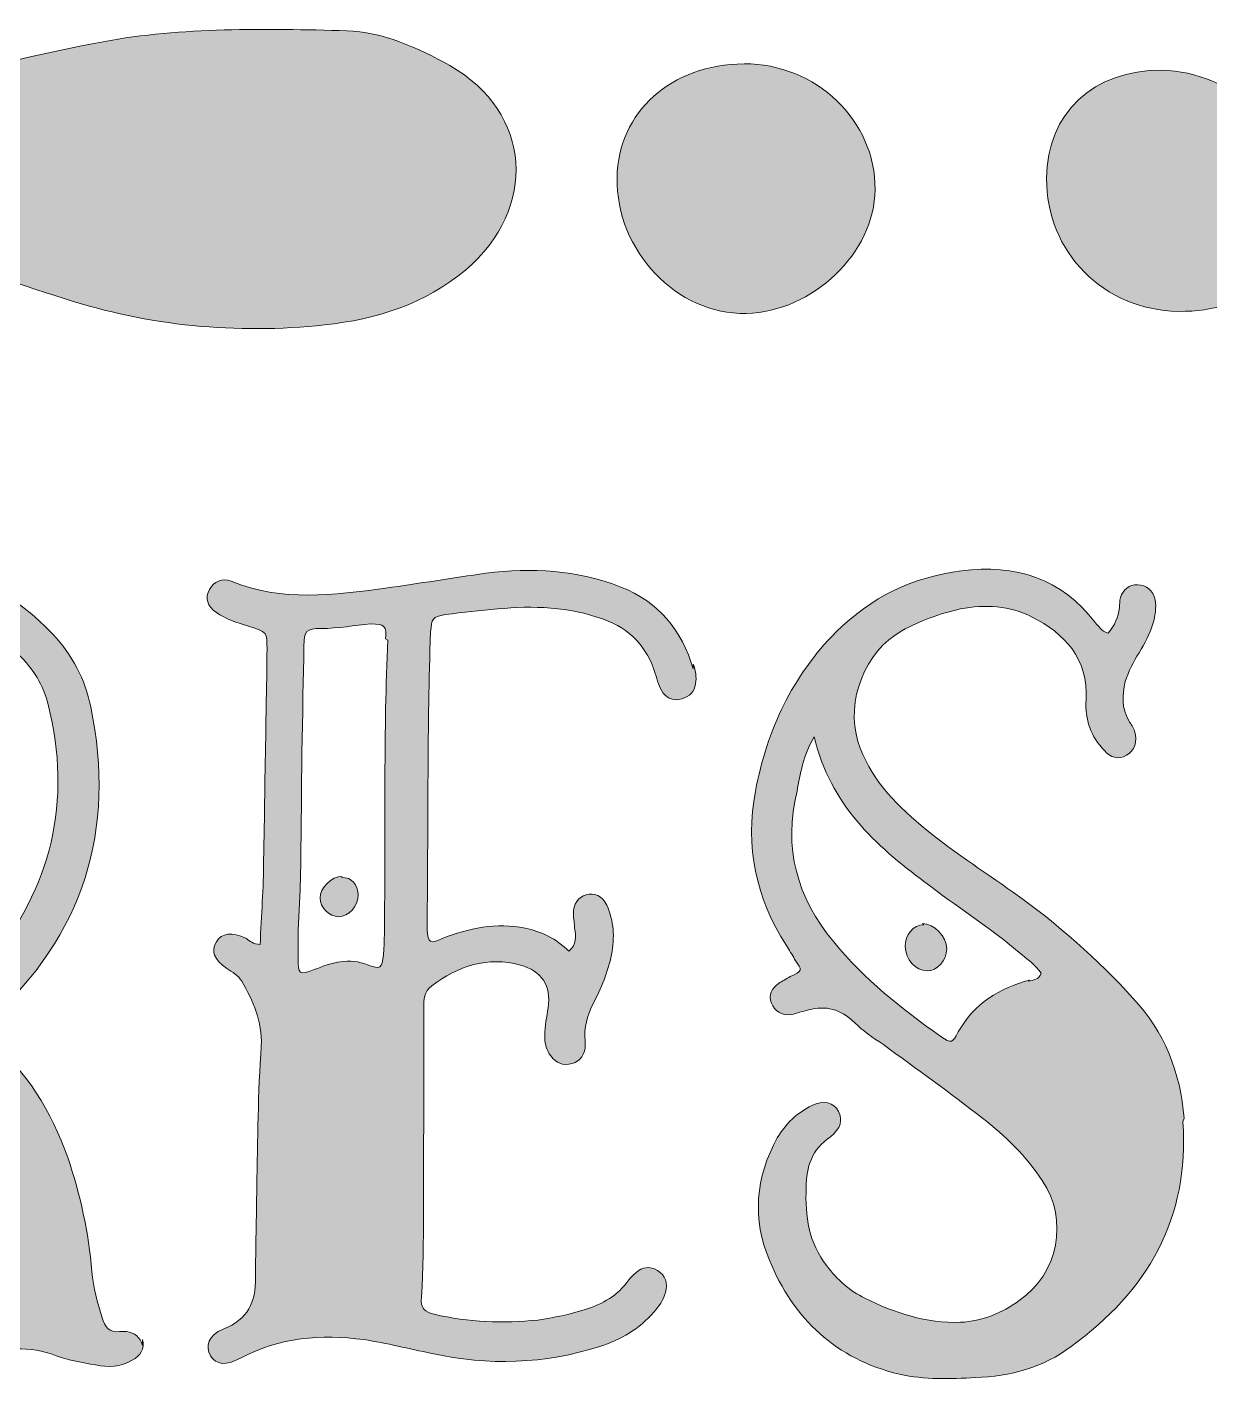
# Model space of a CAD drawing. Header units: inches. Extents: x 51 to 1029, y -812 to -272.
# Drawn here: x 642.7 to 752.7, y -425.1 to -299.4 of the extents above; entities that cross this region are included whole.
import ezdxf

# ---------------------------------------------------------------- set-up
doc = ezdxf.new("R2010")
doc.units = ezdxf.units.IN
doc.header["$MEASUREMENT"] = 0
doc.layers.add('Layer 1', color=7, linetype='Continuous')

# ---------------------------------------------------------------- blocks, each defined once
blk = doc.blocks.new('block 4')
at = {"layer": 'Layer 1', "true_color": 0xd81c2b}
h = blk.add_hatch(color=242, dxfattribs=at)
h.dxf.hatch_style = 2
edge = h.paths.add_edge_path()
edge.add_spline(control_points=[(653.43, -421.37), (653.65, -422.22), (653.22, -422.87), (652.47, -423.29), (651.4, -423.94), (650.22, -423.94), (649.04, -423.72), (647.86, -423.51), (646.58, -423.29), (645.4, -422.87), (642.94, -421.9), (640.47, -422.12), (638.01, -422.97), (637.47, -423.19), (636.94, -423.4), (636.4, -423.51), (635.44, -423.62), (634.69, -423.08), (634.47, -422.22), (634.26, -421.37), (634.69, -420.83), (635.44, -420.4), (636.4, -419.87), (637.37, -419.33), (638.33, -418.8), (639.08, -418.37), (639.4, -417.83), (639.29, -416.98), (638.65, -412.8), (638.22, -408.62), (636.94, -404.66), (636.4, -403.05), (635.87, -401.44), (635.12, -399.95), (632.65, -395.02), (627.73, -393.52), (622.8, -393.73), (621.94, -393.73), (621.41, -394.27), (621.3, -395.12), (621.19, -396.2), (620.98, -397.27), (620.98, -398.34), (620.98, -403.91), (620.66, -409.48), (620.34, -415.05), (620.34, -415.48), (620.34, -415.9), (620.34, -416.33), (620.34, -418.58), (620.34, -418.58), (622.58, -419.01), (623.55, -419.22), (624.19, -419.87), (624.19, -420.72), (624.19, -421.58), (623.66, -422.12), (622.91, -422.44), (622.26, -422.65), (621.62, -422.65), (620.98, -422.55), (619.48, -422.33), (617.98, -422.12), (616.59, -421.58), (613.37, -420.51), (610.27, -420.83), (607.16, -421.9), (606.3, -422.22), (605.45, -422.55), (604.59, -422.76), (603.84, -422.97), (603.09, -422.97), (602.34, -422.76), (601.7, -422.55), (601.27, -422.12), (601.16, -421.47), (601.06, -420.94), (601.38, -420.51), (601.8, -420.19), (602.23, -419.87), (602.77, -419.76), (603.3, -419.65), (604.16, -419.55), (604.48, -419.01), (604.48, -418.15), (604.48, -416.44), (604.48, -414.73), (604.48, -413.01), (604.59, -406.16), (604.7, -399.3), (604.8, -392.45), (604.8, -391.16), (604.7, -389.88), (604.16, -388.59), (603.63, -387.52), (603.09, -386.56), (601.91, -385.91), (600.84, -385.38), (600.63, -384.52), (601.06, -383.77), (601.48, -383.02), (602.23, -382.81), (603.41, -383.13), (603.63, -383.24), (603.84, -383.34), (604.05, -383.45), (604.59, -383.66), (604.91, -383.45), (605.02, -382.91), (605.13, -382.16), (605.23, -381.41), (605.23, -380.66), (605.23, -376.7), (605.34, -372.74), (605.34, -368.78), (605.34, -365.03), (605.66, -361.38), (605.66, -357.64), (605.66, -356.46), (605.66, -355.28), (605.66, -354.1), (605.66, -353.24), (605.34, -352.71), (604.38, -352.6), (602.77, -352.39), (602.23, -351.85), (602.23, -350.99), (602.23, -349.92), (603.2, -349.28), (604.8, -349.28), (606.09, -349.28), (607.37, -349.6), (608.66, -350.03), (612.3, -351.21), (615.94, -351.42), (619.59, -349.82), (621.19, -349.07), (623.01, -348.85), (624.83, -348.85), (627.51, -348.85), (630.19, -348.53), (632.87, -349.17), (637.58, -350.25), (641.76, -352.17), (645.08, -355.81), (646.9, -357.74), (648.08, -359.99), (648.61, -362.56), (650.97, -374.02), (647.97, -383.77), (639.19, -391.7), (638.22, -392.55), (638.22, -392.55), (639.19, -393.41), (642.61, -396.41), (644.97, -400.16), (646.47, -404.44), (647.65, -407.87), (648.4, -411.4), (648.72, -415.05), (648.83, -416.55), (649.26, -417.94), (649.68, -419.33), (649.9, -420.19), (650.33, -420.72), (651.29, -420.62), (651.5, -420.62), (651.72, -420.62), (651.93, -420.62), (652.68, -420.72), (653.22, -421.15), (653.43, -421.9), (653.43, -421.9), (653.43, -421.37), (653.43, -421.37)], knot_values=[0, 0, 0, 0, 1, 1, 1, 2, 2, 2, 3, 3, 3, 4, 4, 4, 5, 5, 5, 6, 6, 6, 7, 7, 7, 8, 8, 8, 9, 9, 9, 10, 10, 10, 11, 11, 11, 12, 12, 12, 13, 13, 13, 14, 14, 14, 15, 15, 15, 16, 16, 16, 17, 17, 17, 18, 18, 18, 19, 19, 19, 20, 20, 20, 21, 21, 21, 22, 22, 22, 23, 23, 23, 24, 24, 24, 25, 25, 25, 26, 26, 26, 27, 27, 27, 28, 28, 28, 29, 29, 29, 30, 30, 30, 31, 31, 31, 32, 32, 32, 33, 33, 33, 34, 34, 34, 35, 35, 35, 36, 36, 36, 37, 37, 37, 38, 38, 38, 39, 39, 39, 40, 40, 40, 41, 41, 41, 42, 42, 42, 43, 43, 43, 44, 44, 44, 45, 45, 45, 46, 46, 46, 47, 47, 47, 48, 48, 48, 49, 49, 49, 50, 50, 50, 51, 51, 51, 52, 52, 52, 53, 53, 53, 54, 54, 54, 55, 55, 55, 56, 56, 56, 57, 57, 57, 58, 58, 58, 58], degree=3, periodic=1)
edge = h.paths.add_edge_path()
edge.add_spline(control_points=[(618.41, -355.39), (618.41, -354.1), (618.19, -353.78), (617.01, -353.99), (615.09, -354.42), (613.16, -353.99), (611.23, -353.89), (609.52, -353.78), (609.52, -353.78), (609.52, -355.49), (609.41, -361.6), (609.3, -367.7), (609.2, -373.81), (609.09, -377.56), (609.2, -381.31), (608.87, -385.06), (608.77, -385.91), (608.77, -386.77), (608.98, -387.73), (609.2, -387.73), (609.3, -387.73), (609.41, -387.73), (611.77, -386.56), (614.12, -386.24), (616.59, -387.52), (617.34, -387.84), (617.55, -387.63), (617.55, -386.56), (617.66, -384.31), (617.66, -382.06), (617.76, -379.81), (617.98, -372.85), (618.41, -365.88), (618.3, -358.92), (618.3, -357.74), (618.41, -356.56), (618.41, -355.39)], knot_values=[0, 0, 0, 0, 1, 1, 1, 2, 2, 2, 3, 3, 3, 4, 4, 4, 5, 5, 5, 6, 6, 6, 7, 7, 7, 8, 8, 8, 9, 9, 9, 10, 10, 10, 11, 11, 11, 12, 12, 12, 12], degree=3, periodic=1)
edge = h.paths.add_edge_path()
edge.add_spline(control_points=[(611.77, -378.41), (612.73, -377.77), (613.8, -378.09), (614.77, -379.27), (615.19, -379.81), (615.41, -380.45), (615.41, -381.2), (615.41, -382.06), (615.09, -382.81), (614.23, -383.24), (613.48, -383.66), (612.73, -383.45), (612.09, -382.91), (611.77, -382.7), (611.45, -382.38), (611.23, -382.06), (610.48, -380.88), (610.8, -379.27), (611.87, -378.52), (611.87, -378.52), (611.77, -378.41), (611.77, -378.41)], knot_values=[0, 0, 0, 0, 1, 1, 1, 2, 2, 2, 3, 3, 3, 4, 4, 4, 5, 5, 5, 6, 6, 6, 7, 7, 7, 7], degree=3, periodic=1)
edge = h.paths.add_edge_path()
edge.add_spline(control_points=[(628.05, -383.98), (631.8, -379.49), (633.51, -374.13), (633.51, -368.24), (633.4, -365.13), (632.97, -362.14), (631.8, -359.24), (630.51, -356.03), (628.05, -354.21), (624.83, -353.35), (622.48, -352.71), (622.05, -353.03), (622.05, -355.39), (622.05, -363.96), (621.84, -372.52), (621.41, -381.09), (621.3, -382.81), (621.3, -384.52), (621.3, -386.24), (621.3, -387.3), (621.51, -387.52), (622.58, -387.2), (624.73, -386.56), (626.65, -385.48), (628.05, -383.77), (628.05, -383.77), (628.05, -383.98), (628.05, -383.98)], knot_values=[0, 0, 0, 0, 1, 1, 1, 2, 2, 2, 3, 3, 3, 4, 4, 4, 5, 5, 5, 6, 6, 6, 7, 7, 7, 8, 8, 8, 9, 9, 9, 9], degree=3, periodic=1)
edge = h.paths.add_edge_path()
edge.add_spline(control_points=[(636.72, -387.52), (637.26, -387.95), (637.69, -387.84), (638.12, -387.41), (638.44, -387.09), (638.76, -386.77), (639.08, -386.45), (644.97, -379.38), (646.9, -371.35), (644.65, -362.35), (644.22, -360.53), (643.26, -359.03), (641.86, -357.64), (638.97, -354.64), (635.22, -353.24), (630.94, -352.28), (634.37, -355.6), (635.65, -357.64), (636.51, -361.81), (637.47, -366.42), (637.79, -371.02), (637.04, -375.74), (636.51, -378.74), (635.76, -381.63), (634.47, -384.41), (633.94, -385.7), (633.94, -385.7), (635.12, -386.34), (635.76, -386.66), (636.29, -386.98), (636.72, -387.41), (636.72, -387.41), (636.72, -387.52), (636.72, -387.52)], knot_values=[0, 0, 0, 0, 1, 1, 1, 2, 2, 2, 3, 3, 3, 4, 4, 4, 5, 5, 5, 6, 6, 6, 7, 7, 7, 8, 8, 8, 9, 9, 9, 10, 10, 10, 11, 11, 11, 11], degree=3, periodic=1)
h = blk.add_hatch(color=242, dxfattribs=at)
h.dxf.hatch_style = 2
edge = h.paths.add_edge_path()
edge.add_spline(control_points=[(750.16, -401.12), (750.8, -410.12), (746.84, -416.87), (739.77, -422.01), (737.2, -423.94), (734.09, -424.79), (730.88, -424.9), (728.52, -425.01), (726.17, -425.11), (723.81, -424.58), (717.92, -423.19), (713.95, -419.44), (711.71, -413.98), (710.1, -410.23), (710.42, -406.26), (712.45, -402.62), (713.2, -401.34), (714.28, -400.27), (715.67, -399.62), (716.74, -399.09), (717.7, -399.3), (718.13, -400.16), (718.56, -400.91), (718.35, -401.77), (717.38, -402.51), (715.67, -403.69), (715.13, -405.3), (715.13, -407.23), (715.03, -409.91), (715.35, -412.37), (717.06, -414.51), (718.02, -415.8), (719.2, -416.87), (720.6, -417.51), (723.38, -418.9), (726.27, -419.87), (729.49, -419.76), (731.52, -419.65), (733.34, -418.9), (734.95, -417.73), (738.59, -415.26), (739.55, -410.23), (737.09, -406.59), (735.59, -404.34), (733.66, -402.41), (731.52, -400.8), (728.52, -398.45), (725.42, -396.2), (722.31, -393.95), (721.34, -393.3), (720.38, -392.66), (719.63, -391.91), (718.35, -390.63), (716.95, -390.3), (715.35, -390.73), (714.81, -390.84), (714.28, -391.05), (713.74, -391.16), (712.88, -391.27), (712.13, -390.84), (711.92, -390.09), (711.6, -389.34), (711.92, -388.7), (712.56, -388.27), (712.88, -388.06), (713.31, -387.84), (713.63, -387.63), (714.81, -387.09), (714.81, -387.09), (714.06, -386.02), (713.85, -385.59), (713.53, -385.16), (713.31, -384.74), (710.42, -380.34), (709.46, -375.52), (710.42, -370.38), (711.49, -364.7), (713.85, -359.67), (717.92, -355.6), (721.13, -352.39), (725.09, -350.46), (729.59, -349.92), (734.52, -349.28), (738.91, -350.57), (742.02, -354.74), (742.34, -355.07), (742.55, -355.49), (743.2, -355.71), (743.84, -354.96), (744.16, -354.21), (744.27, -353.35), (744.27, -353.03), (744.27, -352.71), (744.37, -352.39), (744.59, -351.64), (745.12, -351.21), (745.98, -351.21), (746.73, -351.21), (747.37, -351.75), (747.59, -352.6), (747.69, -353.35), (747.59, -354.1), (747.37, -354.85), (747.05, -355.81), (746.62, -356.67), (746.09, -357.53), (745.55, -358.39), (745.12, -359.24), (744.8, -360.21), (744.48, -361.49), (744.48, -362.67), (745.12, -363.85), (745.34, -364.17), (745.55, -364.49), (745.66, -364.81), (745.98, -365.78), (745.66, -366.63), (744.91, -367.06), (744.16, -367.49), (743.41, -367.28), (742.88, -366.63), (741.59, -365.35), (741.05, -363.74), (741.16, -361.92), (741.38, -358.06), (739.13, -355.71), (736.13, -354.21), (734.09, -353.14), (731.73, -353.03), (729.49, -353.46), (727.56, -353.89), (725.74, -354.53), (724.02, -355.49), (720.6, -357.42), (718.78, -362.03), (719.95, -365.78), (721.02, -369.1), (723.27, -371.45), (725.84, -373.59), (728.52, -375.85), (731.52, -377.77), (734.41, -379.81), (738.48, -382.7), (742.23, -386.02), (745.55, -389.66), (748.44, -392.77), (749.94, -396.52), (750.27, -400.8), (750.27, -400.8), (750.16, -401.12), (750.16, -401.12)], knot_values=[0, 0, 0, 0, 1, 1, 1, 2, 2, 2, 3, 3, 3, 4, 4, 4, 5, 5, 5, 6, 6, 6, 7, 7, 7, 8, 8, 8, 9, 9, 9, 10, 10, 10, 11, 11, 11, 12, 12, 12, 13, 13, 13, 14, 14, 14, 15, 15, 15, 16, 16, 16, 17, 17, 17, 18, 18, 18, 19, 19, 19, 20, 20, 20, 21, 21, 21, 22, 22, 22, 23, 23, 23, 24, 24, 24, 25, 25, 25, 26, 26, 26, 27, 27, 27, 28, 28, 28, 29, 29, 29, 30, 30, 30, 31, 31, 31, 32, 32, 32, 33, 33, 33, 34, 34, 34, 35, 35, 35, 36, 36, 36, 37, 37, 37, 38, 38, 38, 39, 39, 39, 40, 40, 40, 41, 41, 41, 42, 42, 42, 43, 43, 43, 44, 44, 44, 45, 45, 45, 46, 46, 46, 47, 47, 47, 48, 48, 48, 49, 49, 49, 50, 50, 50, 50], degree=3, periodic=1)
edge = h.paths.add_edge_path()
edge.add_spline(control_points=[(735.81, -388.06), (736.23, -387.95), (736.77, -387.95), (736.98, -387.3), (736.45, -386.56), (735.7, -386.02), (734.95, -385.38), (732.16, -383.02), (729.06, -381.09), (726.17, -378.84), (721.56, -375.42), (717.38, -371.67), (715.88, -365.35), (714.81, -367.17), (714.6, -368.78), (714.28, -370.38), (712.99, -375.63), (714.28, -380.34), (717.7, -384.41), (720.49, -387.84), (724.02, -390.63), (727.66, -393.2), (728.63, -393.84), (728.74, -393.84), (729.27, -392.77), (730.77, -390.09), (733.13, -388.7), (735.91, -387.95), (735.91, -387.95), (735.81, -388.06), (735.81, -388.06)], knot_values=[0, 0, 0, 0, 1, 1, 1, 2, 2, 2, 3, 3, 3, 4, 4, 4, 5, 5, 5, 6, 6, 6, 7, 7, 7, 8, 8, 8, 9, 9, 9, 10, 10, 10, 10], degree=3, periodic=1)
edge = h.paths.add_edge_path()
edge.add_spline(control_points=[(725.95, -382.7), (727.02, -382.7), (728.2, -383.88), (728.2, -385.06), (728.2, -386.13), (727.34, -387.09), (726.38, -387.09), (725.31, -387.09), (724.34, -386.02), (724.34, -384.84), (724.34, -383.77), (725.09, -382.81), (726.06, -382.81), (726.06, -382.81), (725.95, -382.7), (725.95, -382.7)], knot_values=[0, 0, 0, 0, 1, 1, 1, 2, 2, 2, 3, 3, 3, 4, 4, 4, 5, 5, 5, 5], degree=3, periodic=1)
h = blk.add_hatch(color=242, dxfattribs=at)
h.dxf.hatch_style = 2
edge = h.paths.add_edge_path()
edge.add_spline(control_points=[(704.63, -358.6), (704.85, -359.14), (704.96, -359.78), (704.85, -360.42), (704.74, -361.17), (704.31, -361.6), (703.56, -361.81), (702.81, -362.03), (702.28, -361.81), (701.85, -361.28), (701.42, -360.74), (701.31, -360.1), (701.1, -359.46), (700.35, -356.99), (698.74, -355.28), (696.28, -354.42), (693.07, -353.24), (689.75, -353.14), (686.42, -353.46), (684.82, -353.57), (683.21, -353.78), (681.6, -353.99), (680.32, -354.21), (680.32, -354.31), (680.21, -355.6), (679.89, -364.38), (680, -373.17), (679.89, -381.95), (679.89, -382.38), (679.89, -382.81), (679.89, -383.24), (680, -384.52), (680.11, -384.63), (681.28, -384.09), (683.75, -383.13), (686.32, -382.59), (689, -383.13), (690.5, -383.45), (691.89, -384.09), (693.07, -385.27), (693.82, -384.63), (693.71, -383.88), (693.6, -383.13), (693.6, -382.7), (693.49, -382.27), (693.49, -381.84), (693.49, -380.88), (693.92, -380.24), (694.67, -380.02), (695.42, -379.81), (696.17, -380.13), (696.6, -380.99), (697.24, -382.49), (697.35, -383.98), (697.03, -385.59), (696.71, -387.2), (696.07, -388.7), (695.31, -390.2), (694.78, -391.27), (694.46, -392.34), (694.57, -393.63), (694.57, -393.84), (694.57, -394.05), (694.57, -394.27), (694.46, -395.12), (693.92, -395.66), (693.07, -395.77), (692.21, -395.87), (691.67, -395.45), (691.25, -394.8), (690.92, -394.27), (690.82, -393.73), (690.82, -393.09), (690.82, -392.23), (691.03, -391.38), (691.14, -390.52), (691.46, -388.48), (690.5, -387.09), (688.57, -386.56), (685.46, -385.7), (682.78, -386.66), (680.32, -388.48), (679.57, -389.02), (679.57, -389.77), (679.57, -390.52), (679.57, -394.27), (679.57, -398.02), (679.57, -401.77), (679.46, -407.01), (679.68, -412.26), (679.36, -417.4), (679.25, -418.47), (679.68, -418.8), (680.53, -419.01), (683.75, -419.76), (686.96, -419.87), (690.17, -419.55), (691.67, -419.33), (693.17, -419.01), (694.57, -418.58), (696.17, -418.05), (697.67, -417.3), (698.63, -415.8), (698.85, -415.58), (699.06, -415.37), (699.28, -415.15), (699.92, -414.62), (700.56, -414.51), (701.31, -414.94), (702.06, -415.37), (702.28, -416.12), (702.06, -416.98), (701.85, -417.73), (701.42, -418.26), (700.99, -418.8), (699.6, -420.4), (697.89, -421.37), (695.96, -422.01), (690.82, -423.62), (685.57, -423.83), (680.32, -422.65), (678.18, -422.22), (676.14, -421.69), (674, -421.37), (670.04, -420.83), (666.18, -421.15), (662.54, -423.08), (661.15, -423.83), (660.29, -423.72), (659.76, -422.87), (659.22, -422.01), (659.54, -420.94), (660.93, -420.4), (663.29, -419.44), (663.93, -417.94), (663.93, -415.58), (663.93, -412.8), (664.04, -410.01), (664.04, -407.23), (664.15, -402.84), (664.15, -398.45), (664.47, -394.05), (664.57, -391.8), (663.72, -389.88), (662.65, -388.06), (662.32, -387.52), (661.79, -387.2), (661.25, -386.88), (660.08, -386.02), (659.76, -385.27), (660.29, -384.41), (660.82, -383.56), (661.68, -383.45), (663.08, -384.09), (663.4, -384.31), (663.72, -384.63), (664.36, -384.63), (664.47, -381.95), (664.68, -379.38), (664.68, -376.81), (664.79, -372.74), (664.79, -368.67), (664.9, -364.6), (664.9, -362.14), (665, -359.67), (665, -357.21), (665, -355.6), (665, -355.6), (663.29, -355.07), (662.22, -354.74), (661.15, -354.42), (660.29, -353.78), (659.43, -353.24), (659.22, -352.39), (659.65, -351.64), (660.08, -350.89), (660.82, -350.57), (661.68, -350.89), (666.4, -352.81), (671.21, -352.17), (676.03, -351.53), (679.14, -351.1), (682.25, -350.57), (685.35, -350.14), (689.64, -349.6), (693.82, -349.82), (697.89, -351.42), (701.42, -352.81), (703.56, -355.39), (704.63, -359.03), (704.63, -359.03), (704.63, -358.6), (704.63, -358.6)], knot_values=[0, 0, 0, 0, 1, 1, 1, 2, 2, 2, 3, 3, 3, 4, 4, 4, 5, 5, 5, 6, 6, 6, 7, 7, 7, 8, 8, 8, 9, 9, 9, 10, 10, 10, 11, 11, 11, 12, 12, 12, 13, 13, 13, 14, 14, 14, 15, 15, 15, 16, 16, 16, 17, 17, 17, 18, 18, 18, 19, 19, 19, 20, 20, 20, 21, 21, 21, 22, 22, 22, 23, 23, 23, 24, 24, 24, 25, 25, 25, 26, 26, 26, 27, 27, 27, 28, 28, 28, 29, 29, 29, 30, 30, 30, 31, 31, 31, 32, 32, 32, 33, 33, 33, 34, 34, 34, 35, 35, 35, 36, 36, 36, 37, 37, 37, 38, 38, 38, 39, 39, 39, 40, 40, 40, 41, 41, 41, 42, 42, 42, 43, 43, 43, 44, 44, 44, 45, 45, 45, 46, 46, 46, 47, 47, 47, 48, 48, 48, 49, 49, 49, 50, 50, 50, 51, 51, 51, 52, 52, 52, 53, 53, 53, 54, 54, 54, 55, 55, 55, 56, 56, 56, 57, 57, 57, 58, 58, 58, 59, 59, 59, 60, 60, 60, 61, 61, 61, 62, 62, 62, 63, 63, 63, 64, 64, 64, 64], degree=3, periodic=1)
edge = h.paths.add_edge_path()
edge.add_spline(control_points=[(676.03, -356.24), (676.14, -355.07), (675.93, -354.85), (674.64, -354.85), (673.14, -354.96), (671.64, -355.28), (670.04, -355.28), (668.64, -355.28), (668.43, -355.49), (668.43, -356.89), (668.43, -358.92), (668.32, -360.96), (668.32, -362.99), (668.11, -369.74), (668.32, -376.59), (667.89, -383.34), (667.89, -384.2), (667.89, -385.06), (667.89, -385.91), (667.89, -387.41), (668, -387.52), (669.39, -386.98), (671, -386.34), (672.61, -385.81), (674.43, -386.56), (675.5, -386.98), (675.71, -386.88), (675.82, -385.59), (675.93, -384.31), (675.93, -383.02), (675.93, -381.74), (676.03, -373.27), (675.82, -364.81), (676.25, -356.35), (676.25, -356.35), (676.03, -356.24), (676.03, -356.24)], knot_values=[0, 0, 0, 0, 1, 1, 1, 2, 2, 2, 3, 3, 3, 4, 4, 4, 5, 5, 5, 6, 6, 6, 7, 7, 7, 8, 8, 8, 9, 9, 9, 10, 10, 10, 11, 11, 11, 12, 12, 12, 12], degree=3, periodic=1)
edge = h.paths.add_edge_path()
edge.add_spline(control_points=[(671.97, -378.41), (672.82, -378.41), (673.47, -379.06), (673.47, -380.02), (673.47, -381.09), (672.61, -382.06), (671.64, -382.06), (670.79, -382.06), (669.93, -381.2), (669.93, -380.34), (669.93, -379.38), (671, -378.31), (671.97, -378.31), (671.97, -378.31), (671.97, -378.41), (671.97, -378.41)], knot_values=[0, 0, 0, 0, 1, 1, 1, 2, 2, 2, 3, 3, 3, 4, 4, 4, 5, 5, 5, 5], degree=3, periodic=1)
at = {"layer": 'Layer 1', "lineweight": 0}
for points, knots in [([(653.43, -421.37), (653.65, -422.22), (653.22, -422.87), (652.47, -423.29), (651.4, -423.94), (650.22, -423.94), (649.04, -423.72), (647.86, -423.51), (646.58, -423.29), (645.4, -422.87), (642.94, -421.9), (640.47, -422.12), (638.01, -422.97), (637.47, -423.19), (636.94, -423.4), (636.4, -423.51), (635.44, -423.62), (634.69, -423.08), (634.47, -422.22), (634.26, -421.37), (634.69, -420.83), (635.44, -420.4), (636.4, -419.87), (637.37, -419.33), (638.33, -418.8), (639.08, -418.37), (639.4, -417.83), (639.29, -416.98), (638.65, -412.8), (638.22, -408.62), (636.94, -404.66), (636.4, -403.05), (635.87, -401.44), (635.12, -399.95), (632.65, -395.02), (627.73, -393.52), (622.8, -393.73), (621.94, -393.73), (621.41, -394.27), (621.3, -395.12), (621.19, -396.2), (620.98, -397.27), (620.98, -398.34), (620.98, -403.91), (620.66, -409.48), (620.34, -415.05), (620.34, -415.48), (620.34, -415.9), (620.34, -416.33), (620.34, -418.58), (620.34, -418.58), (622.58, -419.01), (623.55, -419.22), (624.19, -419.87), (624.19, -420.72), (624.19, -421.58), (623.66, -422.12), (622.91, -422.44), (622.26, -422.65), (621.62, -422.65), (620.98, -422.55), (619.48, -422.33), (617.98, -422.12), (616.59, -421.58), (613.37, -420.51), (610.27, -420.83), (607.16, -421.9), (606.3, -422.22), (605.45, -422.55), (604.59, -422.76), (603.84, -422.97), (603.09, -422.97), (602.34, -422.76), (601.7, -422.55), (601.27, -422.12), (601.16, -421.47), (601.06, -420.94), (601.38, -420.51), (601.8, -420.19), (602.23, -419.87), (602.77, -419.76), (603.3, -419.65), (604.16, -419.55), (604.48, -419.01), (604.48, -418.15), (604.48, -416.44), (604.48, -414.73), (604.48, -413.01), (604.59, -406.16), (604.7, -399.3), (604.8, -392.45), (604.8, -391.16), (604.7, -389.88), (604.16, -388.59), (603.63, -387.52), (603.09, -386.56), (601.91, -385.91), (600.84, -385.38), (600.63, -384.52), (601.06, -383.77), (601.48, -383.02), (602.23, -382.81), (603.41, -383.13), (603.63, -383.24), (603.84, -383.34), (604.05, -383.45), (604.59, -383.66), (604.91, -383.45), (605.02, -382.91), (605.13, -382.16), (605.23, -381.41), (605.23, -380.66), (605.23, -376.7), (605.34, -372.74), (605.34, -368.78), (605.34, -365.03), (605.66, -361.38), (605.66, -357.64), (605.66, -356.46), (605.66, -355.28), (605.66, -354.1), (605.66, -353.24), (605.34, -352.71), (604.38, -352.6), (602.77, -352.39), (602.23, -351.85), (602.23, -350.99), (602.23, -349.92), (603.2, -349.28), (604.8, -349.28), (606.09, -349.28), (607.37, -349.6), (608.66, -350.03), (612.3, -351.21), (615.94, -351.42), (619.59, -349.82), (621.19, -349.07), (623.01, -348.85), (624.83, -348.85), (627.51, -348.85), (630.19, -348.53), (632.87, -349.17), (637.58, -350.25), (641.76, -352.17), (645.08, -355.81), (646.9, -357.74), (648.08, -359.99), (648.61, -362.56), (650.97, -374.02), (647.97, -383.77), (639.19, -391.7), (638.22, -392.55), (638.22, -392.55), (639.19, -393.41), (642.61, -396.41), (644.97, -400.16), (646.47, -404.44), (647.65, -407.87), (648.4, -411.4), (648.72, -415.05), (648.83, -416.55), (649.26, -417.94), (649.68, -419.33), (649.9, -420.19), (650.33, -420.72), (651.29, -420.62), (651.5, -420.62), (651.72, -420.62), (651.93, -420.62), (652.68, -420.72), (653.22, -421.15), (653.43, -421.9), (653.43, -421.9), (653.43, -421.37), (653.43, -421.37)], [0, 0, 0, 0, 1, 1, 1, 2, 2, 2, 3, 3, 3, 4, 4, 4, 5, 5, 5, 6, 6, 6, 7, 7, 7, 8, 8, 8, 9, 9, 9, 10, 10, 10, 11, 11, 11, 12, 12, 12, 13, 13, 13, 14, 14, 14, 15, 15, 15, 16, 16, 16, 17, 17, 17, 18, 18, 18, 19, 19, 19, 20, 20, 20, 21, 21, 21, 22, 22, 22, 23, 23, 23, 24, 24, 24, 25, 25, 25, 26, 26, 26, 27, 27, 27, 28, 28, 28, 29, 29, 29, 30, 30, 30, 31, 31, 31, 32, 32, 32, 33, 33, 33, 34, 34, 34, 35, 35, 35, 36, 36, 36, 37, 37, 37, 38, 38, 38, 39, 39, 39, 40, 40, 40, 41, 41, 41, 42, 42, 42, 43, 43, 43, 44, 44, 44, 45, 45, 45, 46, 46, 46, 47, 47, 47, 48, 48, 48, 49, 49, 49, 50, 50, 50, 51, 51, 51, 52, 52, 52, 53, 53, 53, 54, 54, 54, 55, 55, 55, 56, 56, 56, 57, 57, 57, 58, 58, 58, 58]), ([(750.16, -401.12), (750.8, -410.12), (746.84, -416.87), (739.77, -422.01), (737.2, -423.94), (734.09, -424.79), (730.88, -424.9), (728.52, -425.01), (726.17, -425.11), (723.81, -424.58), (717.92, -423.19), (713.95, -419.44), (711.71, -413.98), (710.1, -410.23), (710.42, -406.26), (712.45, -402.62), (713.2, -401.34), (714.28, -400.27), (715.67, -399.62), (716.74, -399.09), (717.7, -399.3), (718.13, -400.16), (718.56, -400.91), (718.35, -401.77), (717.38, -402.51), (715.67, -403.69), (715.13, -405.3), (715.13, -407.23), (715.03, -409.91), (715.35, -412.37), (717.06, -414.51), (718.02, -415.8), (719.2, -416.87), (720.6, -417.51), (723.38, -418.9), (726.27, -419.87), (729.49, -419.76), (731.52, -419.65), (733.34, -418.9), (734.95, -417.73), (738.59, -415.26), (739.55, -410.23), (737.09, -406.59), (735.59, -404.34), (733.66, -402.41), (731.52, -400.8), (728.52, -398.45), (725.42, -396.2), (722.31, -393.95), (721.34, -393.3), (720.38, -392.66), (719.63, -391.91), (718.35, -390.63), (716.95, -390.3), (715.35, -390.73), (714.81, -390.84), (714.28, -391.05), (713.74, -391.16), (712.88, -391.27), (712.13, -390.84), (711.92, -390.09), (711.6, -389.34), (711.92, -388.7), (712.56, -388.27), (712.88, -388.06), (713.31, -387.84), (713.63, -387.63), (714.81, -387.09), (714.81, -387.09), (714.06, -386.02), (713.85, -385.59), (713.53, -385.16), (713.31, -384.74), (710.42, -380.34), (709.46, -375.52), (710.42, -370.38), (711.49, -364.7), (713.85, -359.67), (717.92, -355.6), (721.13, -352.39), (725.09, -350.46), (729.59, -349.92), (734.52, -349.28), (738.91, -350.57), (742.02, -354.74), (742.34, -355.07), (742.55, -355.49), (743.2, -355.71), (743.84, -354.96), (744.16, -354.21), (744.27, -353.35), (744.27, -353.03), (744.27, -352.71), (744.37, -352.39), (744.59, -351.64), (745.12, -351.21), (745.98, -351.21), (746.73, -351.21), (747.37, -351.75), (747.59, -352.6), (747.69, -353.35), (747.59, -354.1), (747.37, -354.85), (747.05, -355.81), (746.62, -356.67), (746.09, -357.53), (745.55, -358.39), (745.12, -359.24), (744.8, -360.21), (744.48, -361.49), (744.48, -362.67), (745.12, -363.85), (745.34, -364.17), (745.55, -364.49), (745.66, -364.81), (745.98, -365.78), (745.66, -366.63), (744.91, -367.06), (744.16, -367.49), (743.41, -367.28), (742.88, -366.63), (741.59, -365.35), (741.05, -363.74), (741.16, -361.92), (741.38, -358.06), (739.13, -355.71), (736.13, -354.21), (734.09, -353.14), (731.73, -353.03), (729.49, -353.46), (727.56, -353.89), (725.74, -354.53), (724.02, -355.49), (720.6, -357.42), (718.78, -362.03), (719.95, -365.78), (721.02, -369.1), (723.27, -371.45), (725.84, -373.59), (728.52, -375.85), (731.52, -377.77), (734.41, -379.81), (738.48, -382.7), (742.23, -386.02), (745.55, -389.66), (748.44, -392.77), (749.94, -396.52), (750.27, -400.8), (750.27, -400.8), (750.16, -401.12), (750.16, -401.12)], [0, 0, 0, 0, 1, 1, 1, 2, 2, 2, 3, 3, 3, 4, 4, 4, 5, 5, 5, 6, 6, 6, 7, 7, 7, 8, 8, 8, 9, 9, 9, 10, 10, 10, 11, 11, 11, 12, 12, 12, 13, 13, 13, 14, 14, 14, 15, 15, 15, 16, 16, 16, 17, 17, 17, 18, 18, 18, 19, 19, 19, 20, 20, 20, 21, 21, 21, 22, 22, 22, 23, 23, 23, 24, 24, 24, 25, 25, 25, 26, 26, 26, 27, 27, 27, 28, 28, 28, 29, 29, 29, 30, 30, 30, 31, 31, 31, 32, 32, 32, 33, 33, 33, 34, 34, 34, 35, 35, 35, 36, 36, 36, 37, 37, 37, 38, 38, 38, 39, 39, 39, 40, 40, 40, 41, 41, 41, 42, 42, 42, 43, 43, 43, 44, 44, 44, 45, 45, 45, 46, 46, 46, 47, 47, 47, 48, 48, 48, 49, 49, 49, 50, 50, 50, 50]), ([(704.63, -358.6), (704.85, -359.14), (704.96, -359.78), (704.85, -360.42), (704.74, -361.17), (704.31, -361.6), (703.56, -361.81), (702.81, -362.03), (702.28, -361.81), (701.85, -361.28), (701.42, -360.74), (701.31, -360.1), (701.1, -359.46), (700.35, -356.99), (698.74, -355.28), (696.28, -354.42), (693.07, -353.24), (689.75, -353.14), (686.42, -353.46), (684.82, -353.57), (683.21, -353.78), (681.6, -353.99), (680.32, -354.21), (680.32, -354.31), (680.21, -355.6), (679.89, -364.38), (680, -373.17), (679.89, -381.95), (679.89, -382.38), (679.89, -382.81), (679.89, -383.24), (680, -384.52), (680.11, -384.63), (681.28, -384.09), (683.75, -383.13), (686.32, -382.59), (689, -383.13), (690.5, -383.45), (691.89, -384.09), (693.07, -385.27), (693.82, -384.63), (693.71, -383.88), (693.6, -383.13), (693.6, -382.7), (693.49, -382.27), (693.49, -381.84), (693.49, -380.88), (693.92, -380.24), (694.67, -380.02), (695.42, -379.81), (696.17, -380.13), (696.6, -380.99), (697.24, -382.49), (697.35, -383.98), (697.03, -385.59), (696.71, -387.2), (696.07, -388.7), (695.31, -390.2), (694.78, -391.27), (694.46, -392.34), (694.57, -393.63), (694.57, -393.84), (694.57, -394.05), (694.57, -394.27), (694.46, -395.12), (693.92, -395.66), (693.07, -395.77), (692.21, -395.87), (691.67, -395.45), (691.25, -394.8), (690.92, -394.27), (690.82, -393.73), (690.82, -393.09), (690.82, -392.23), (691.03, -391.38), (691.14, -390.52), (691.46, -388.48), (690.5, -387.09), (688.57, -386.56), (685.46, -385.7), (682.78, -386.66), (680.32, -388.48), (679.57, -389.02), (679.57, -389.77), (679.57, -390.52), (679.57, -394.27), (679.57, -398.02), (679.57, -401.77), (679.46, -407.01), (679.68, -412.26), (679.36, -417.4), (679.25, -418.47), (679.68, -418.8), (680.53, -419.01), (683.75, -419.76), (686.96, -419.87), (690.17, -419.55), (691.67, -419.33), (693.17, -419.01), (694.57, -418.58), (696.17, -418.05), (697.67, -417.3), (698.63, -415.8), (698.85, -415.58), (699.06, -415.37), (699.28, -415.15), (699.92, -414.62), (700.56, -414.51), (701.31, -414.94), (702.06, -415.37), (702.28, -416.12), (702.06, -416.98), (701.85, -417.73), (701.42, -418.26), (700.99, -418.8), (699.6, -420.4), (697.89, -421.37), (695.96, -422.01), (690.82, -423.62), (685.57, -423.83), (680.32, -422.65), (678.18, -422.22), (676.14, -421.69), (674, -421.37), (670.04, -420.83), (666.18, -421.15), (662.54, -423.08), (661.15, -423.83), (660.29, -423.72), (659.76, -422.87), (659.22, -422.01), (659.54, -420.94), (660.93, -420.4), (663.29, -419.44), (663.93, -417.94), (663.93, -415.58), (663.93, -412.8), (664.04, -410.01), (664.04, -407.23), (664.15, -402.84), (664.15, -398.45), (664.47, -394.05), (664.57, -391.8), (663.72, -389.88), (662.65, -388.06), (662.32, -387.52), (661.79, -387.2), (661.25, -386.88), (660.08, -386.02), (659.76, -385.27), (660.29, -384.41), (660.82, -383.56), (661.68, -383.45), (663.08, -384.09), (663.4, -384.31), (663.72, -384.63), (664.36, -384.63), (664.47, -381.95), (664.68, -379.38), (664.68, -376.81), (664.79, -372.74), (664.79, -368.67), (664.9, -364.6), (664.9, -362.14), (665, -359.67), (665, -357.21), (665, -355.6), (665, -355.6), (663.29, -355.07), (662.22, -354.74), (661.15, -354.42), (660.29, -353.78), (659.43, -353.24), (659.22, -352.39), (659.65, -351.64), (660.08, -350.89), (660.82, -350.57), (661.68, -350.89), (666.4, -352.81), (671.21, -352.17), (676.03, -351.53), (679.14, -351.1), (682.25, -350.57), (685.35, -350.14), (689.64, -349.6), (693.82, -349.82), (697.89, -351.42), (701.42, -352.81), (703.56, -355.39), (704.63, -359.03), (704.63, -359.03), (704.63, -358.6), (704.63, -358.6)], [0, 0, 0, 0, 1, 1, 1, 2, 2, 2, 3, 3, 3, 4, 4, 4, 5, 5, 5, 6, 6, 6, 7, 7, 7, 8, 8, 8, 9, 9, 9, 10, 10, 10, 11, 11, 11, 12, 12, 12, 13, 13, 13, 14, 14, 14, 15, 15, 15, 16, 16, 16, 17, 17, 17, 18, 18, 18, 19, 19, 19, 20, 20, 20, 21, 21, 21, 22, 22, 22, 23, 23, 23, 24, 24, 24, 25, 25, 25, 26, 26, 26, 27, 27, 27, 28, 28, 28, 29, 29, 29, 30, 30, 30, 31, 31, 31, 32, 32, 32, 33, 33, 33, 34, 34, 34, 35, 35, 35, 36, 36, 36, 37, 37, 37, 38, 38, 38, 39, 39, 39, 40, 40, 40, 41, 41, 41, 42, 42, 42, 43, 43, 43, 44, 44, 44, 45, 45, 45, 46, 46, 46, 47, 47, 47, 48, 48, 48, 49, 49, 49, 50, 50, 50, 51, 51, 51, 52, 52, 52, 53, 53, 53, 54, 54, 54, 55, 55, 55, 56, 56, 56, 57, 57, 57, 58, 58, 58, 59, 59, 59, 60, 60, 60, 61, 61, 61, 62, 62, 62, 63, 63, 63, 64, 64, 64, 64]), ([(636.72, -387.52), (637.26, -387.95), (637.69, -387.84), (638.12, -387.41), (638.44, -387.09), (638.76, -386.77), (639.08, -386.45), (644.97, -379.38), (646.9, -371.35), (644.65, -362.35), (644.22, -360.53), (643.26, -359.03), (641.86, -357.64), (638.97, -354.64), (635.22, -353.24), (630.94, -352.28), (634.37, -355.6), (635.65, -357.64), (636.51, -361.81), (637.47, -366.42), (637.79, -371.02), (637.04, -375.74), (636.51, -378.74), (635.76, -381.63), (634.47, -384.41), (633.94, -385.7), (633.94, -385.7), (635.12, -386.34), (635.76, -386.66), (636.29, -386.98), (636.72, -387.41), (636.72, -387.41), (636.72, -387.52), (636.72, -387.52)], [0, 0, 0, 0, 1, 1, 1, 2, 2, 2, 3, 3, 3, 4, 4, 4, 5, 5, 5, 6, 6, 6, 7, 7, 7, 8, 8, 8, 9, 9, 9, 10, 10, 10, 11, 11, 11, 11]), ([(676.03, -356.24), (676.14, -355.07), (675.93, -354.85), (674.64, -354.85), (673.14, -354.96), (671.64, -355.28), (670.04, -355.28), (668.64, -355.28), (668.43, -355.49), (668.43, -356.89), (668.43, -358.92), (668.32, -360.96), (668.32, -362.99), (668.11, -369.74), (668.32, -376.59), (667.89, -383.34), (667.89, -384.2), (667.89, -385.06), (667.89, -385.91), (667.89, -387.41), (668, -387.52), (669.39, -386.98), (671, -386.34), (672.61, -385.81), (674.43, -386.56), (675.5, -386.98), (675.71, -386.88), (675.82, -385.59), (675.93, -384.31), (675.93, -383.02), (675.93, -381.74), (676.03, -373.27), (675.82, -364.81), (676.25, -356.35), (676.25, -356.35), (676.03, -356.24), (676.03, -356.24)], [0, 0, 0, 0, 1, 1, 1, 2, 2, 2, 3, 3, 3, 4, 4, 4, 5, 5, 5, 6, 6, 6, 7, 7, 7, 8, 8, 8, 9, 9, 9, 10, 10, 10, 11, 11, 11, 12, 12, 12, 12]), ([(735.81, -388.06), (736.23, -387.95), (736.77, -387.95), (736.98, -387.3), (736.45, -386.56), (735.7, -386.02), (734.95, -385.38), (732.16, -383.02), (729.06, -381.09), (726.17, -378.84), (721.56, -375.42), (717.38, -371.67), (715.88, -365.35), (714.81, -367.17), (714.6, -368.78), (714.28, -370.38), (712.99, -375.63), (714.28, -380.34), (717.7, -384.41), (720.49, -387.84), (724.02, -390.63), (727.66, -393.2), (728.63, -393.84), (728.74, -393.84), (729.27, -392.77), (730.77, -390.09), (733.13, -388.7), (735.91, -387.95), (735.91, -387.95), (735.81, -388.06), (735.81, -388.06)], [0, 0, 0, 0, 1, 1, 1, 2, 2, 2, 3, 3, 3, 4, 4, 4, 5, 5, 5, 6, 6, 6, 7, 7, 7, 8, 8, 8, 9, 9, 9, 10, 10, 10, 10]), ([(671.97, -378.41), (672.82, -378.41), (673.47, -379.06), (673.47, -380.02), (673.47, -381.09), (672.61, -382.06), (671.64, -382.06), (670.79, -382.06), (669.93, -381.2), (669.93, -380.34), (669.93, -379.38), (671, -378.31), (671.97, -378.31), (671.97, -378.31), (671.97, -378.41), (671.97, -378.41)], [0, 0, 0, 0, 1, 1, 1, 2, 2, 2, 3, 3, 3, 4, 4, 4, 5, 5, 5, 5]), ([(725.95, -382.7), (727.02, -382.7), (728.2, -383.88), (728.2, -385.06), (728.2, -386.13), (727.34, -387.09), (726.38, -387.09), (725.31, -387.09), (724.34, -386.02), (724.34, -384.84), (724.34, -383.77), (725.09, -382.81), (726.06, -382.81), (726.06, -382.81), (725.95, -382.7), (725.95, -382.7)], [0, 0, 0, 0, 1, 1, 1, 2, 2, 2, 3, 3, 3, 4, 4, 4, 5, 5, 5, 5])]:
    blk.add_open_spline(points, degree=3, knots=knots, dxfattribs=at)
blk = doc.blocks.new('block 30')
at = {"layer": 'Layer 1', "true_color": 0xd81c2b}
h = blk.add_hatch(color=242, dxfattribs=at)
h.dxf.hatch_style = 2
edge = h.paths.add_edge_path()
edge.add_spline(control_points=[(612.85, -310.96), (614.48, -310.25), (616.04, -309.31), (617.73, -308.86), (628.38, -306.02), (638.95, -302.73), (649.76, -300.74), (657.13, -299.38), (664.86, -299.52), (672.41, -299.72), (675.65, -299.81), (679.1, -301.31), (682, -302.96), (689.65, -307.32), (690.22, -316.23), (683.45, -321.96), (679.69, -325.13), (675.16, -326.54), (670.36, -327.06), (662.13, -327.95), (654, -327.15), (646.14, -324.62), (636.73, -321.59), (627.42, -318.27), (618.1, -314.98), (616.25, -314.32), (614.56, -313.21), (612.79, -312.3), (612.81, -311.86), (612.83, -311.41), (612.85, -310.96)], knot_values=[0, 0, 0, 0, 1, 1, 1, 2, 2, 2, 3, 3, 3, 4, 4, 4, 5, 5, 5, 6, 6, 6, 7, 7, 7, 8, 8, 8, 9, 9, 9, 10, 10, 10, 10], degree=3, periodic=1)
at = {"layer": 'Layer 1', "lineweight": 0}
blk.add_open_spline([(612.85, -310.96), (614.48, -310.25), (616.04, -309.31), (617.73, -308.86), (628.38, -306.02), (638.95, -302.73), (649.76, -300.74), (657.13, -299.38), (664.86, -299.52), (672.41, -299.72), (675.65, -299.81), (679.1, -301.31), (682, -302.96), (689.65, -307.32), (690.22, -316.23), (683.45, -321.96), (679.69, -325.13), (675.16, -326.54), (670.36, -327.06), (662.13, -327.95), (654, -327.15), (646.14, -324.62), (636.73, -321.59), (627.42, -318.27), (618.1, -314.98), (616.25, -314.32), (614.56, -313.21), (612.79, -312.3), (612.81, -311.86), (612.83, -311.41), (612.85, -310.96)], degree=3, knots=[0, 0, 0, 0, 1, 1, 1, 2, 2, 2, 3, 3, 3, 4, 4, 4, 5, 5, 5, 6, 6, 6, 7, 7, 7, 8, 8, 8, 9, 9, 9, 10, 10, 10, 10], dxfattribs=at)
blk = doc.blocks.new('block 32')
at = {"layer": 'Layer 1', "true_color": 0xd81c2b}
h = blk.add_hatch(color=242, dxfattribs=at)
h.dxf.hatch_style = 2
edge = h.paths.add_edge_path()
edge.add_spline(control_points=[(721.54, -314.48), (721.49, -320.35), (715.77, -325.85), (709.56, -325.99), (703.1, -326.14), (697.44, -320.19), (697.55, -313.36), (697.65, -307.27), (702.59, -302.85), (709.36, -302.8), (716.03, -302.75), (721.6, -308.08), (721.54, -314.48)], knot_values=[0, 0, 0, 0, 1, 1, 1, 2, 2, 2, 3, 3, 3, 4, 4, 4, 4], degree=3, periodic=1)
at = {"layer": 'Layer 1', "lineweight": 0}
blk.add_open_spline([(721.54, -314.48), (721.49, -320.35), (715.77, -325.85), (709.56, -325.99), (703.1, -326.14), (697.44, -320.19), (697.55, -313.36), (697.65, -307.27), (702.59, -302.85), (709.36, -302.8), (716.03, -302.75), (721.6, -308.08), (721.54, -314.48)], degree=3, knots=[0, 0, 0, 0, 1, 1, 1, 2, 2, 2, 3, 3, 3, 4, 4, 4, 4], dxfattribs=at)
blk = doc.blocks.new('block 33')
at = {"layer": 'Layer 1', "true_color": 0xd81c2b}
h = blk.add_hatch(color=242, dxfattribs=at)
h.dxf.hatch_style = 2
edge = h.paths.add_edge_path()
edge.add_spline(control_points=[(749.72, -325.8), (742.79, -325.69), (737.47, -320.31), (737.48, -313.43), (737.5, -307.41), (741.87, -303.31), (748.19, -303.4), (754.71, -303.49), (760.78, -309.04), (760.79, -314.92), (760.79, -321.79), (756.6, -325.92), (749.72, -325.8)], knot_values=[0, 0, 0, 0, 1, 1, 1, 2, 2, 2, 3, 3, 3, 4, 4, 4, 4], degree=3, periodic=1)
at = {"layer": 'Layer 1', "lineweight": 0}
blk.add_open_spline([(749.72, -325.8), (742.79, -325.69), (737.47, -320.31), (737.48, -313.43), (737.5, -307.41), (741.87, -303.31), (748.19, -303.4), (754.71, -303.49), (760.78, -309.04), (760.79, -314.92), (760.79, -321.79), (756.6, -325.92), (749.72, -325.8)], degree=3, knots=[0, 0, 0, 0, 1, 1, 1, 2, 2, 2, 3, 3, 3, 4, 4, 4, 4], dxfattribs=at)
blk = doc.blocks.new('block 29')
at = {"layer": 'Layer 1'}
for name in ['block 30', 'block 32', 'block 33']:
    blk.add_blockref(name, (0, 0), dxfattribs=at)
blk = doc.blocks.new('block 28')
at = {"layer": 'Layer 1'}
blk.add_blockref('block 29', (0, 0), dxfattribs=at)
blk = doc.blocks.new('block 2')
at = {"layer": 'Layer 1'}
for name in ['block 28', 'block 4']:
    blk.add_blockref(name, (0, 0), dxfattribs=at)

msp = doc.modelspace()

# ---------------------------------------------------------------- block references
at = {"layer": 'Layer 1'}
msp.add_blockref('block 2', (0, 0), dxfattribs=at)

doc.saveas('drawing.dxf')
